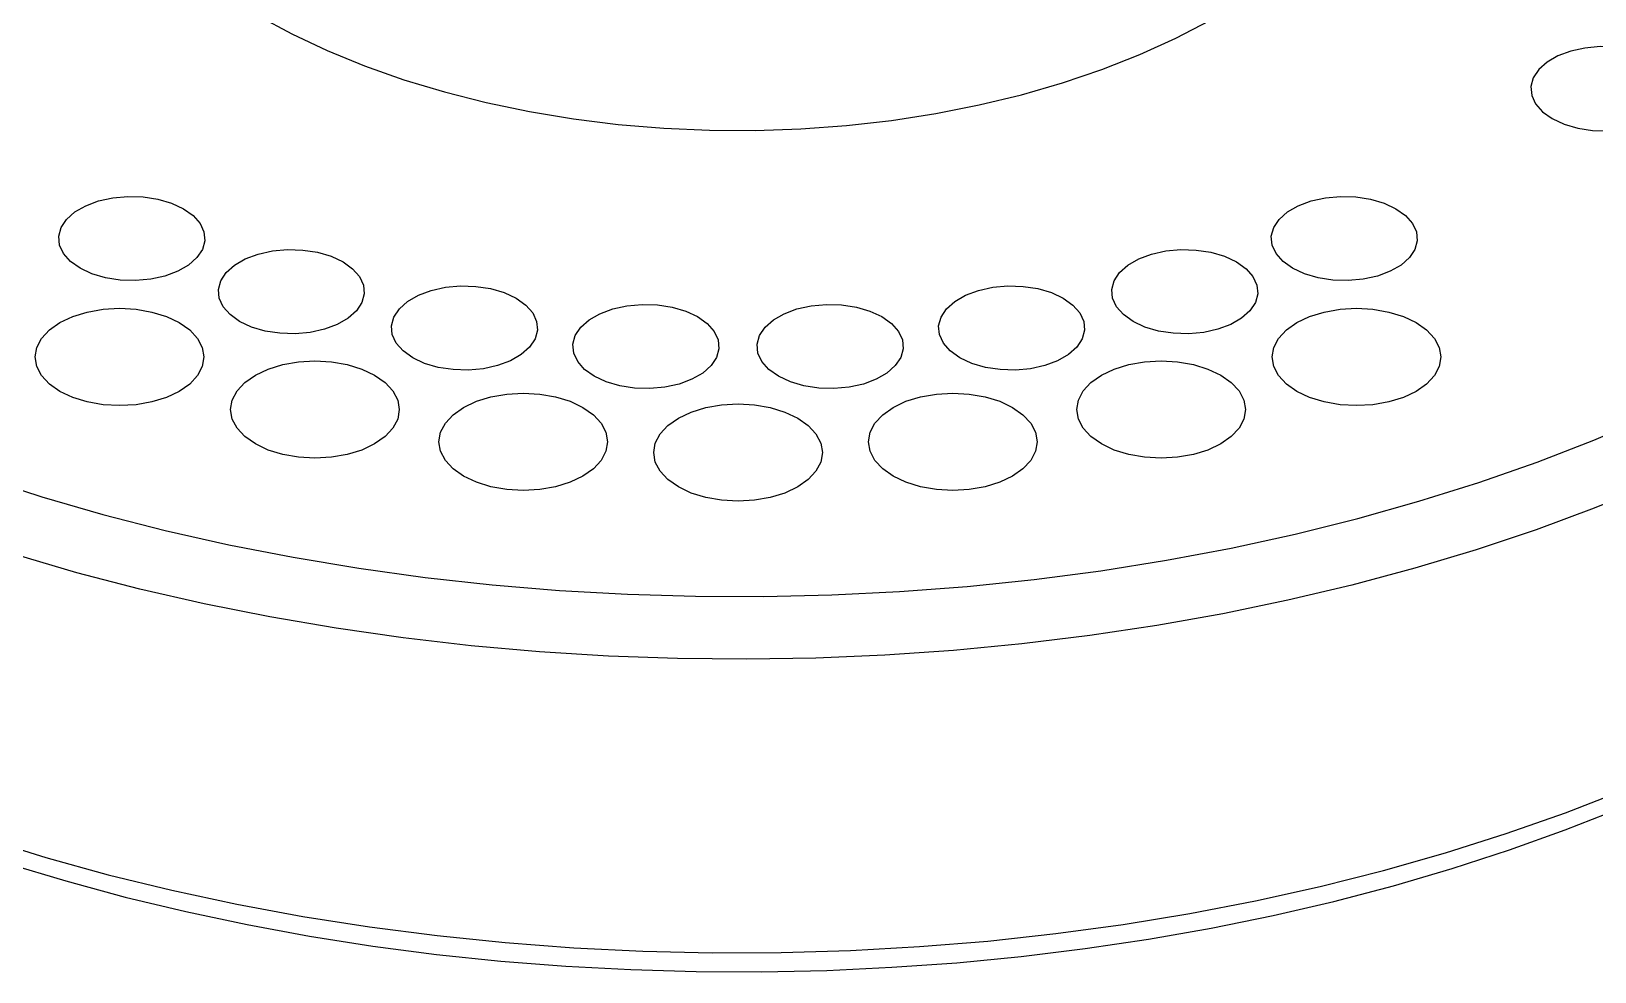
# Model space of a CAD drawing. Header units: millimetres. Extents: x 5 to 416, y 6 to 580.
# Drawn here: x 287.8 to 357.4, y 104.2 to 146.1 of the extents above; entities that cross this region are included whole.
import ezdxf

# ---------------------------------------------------------------- set-up
doc = ezdxf.new("R2010")
doc.units = ezdxf.units.MM
doc.linetypes.add('SLD-Solido', pattern=[0])
doc.layers.add('D', color=3, linetype='SLD-Solido', lineweight=25)

msp = doc.modelspace()

# ---------------------------------------------------------------- linework, layer by layer
at = {"layer": 'D', "flags": 128}
for points in [[(366.01463, 186.07234), (363.82262, 187.28101), (361.53693, 188.4304), (359.16237, 189.51809), (356.70391, 190.54178), (354.16674, 191.49933), (351.5562, 192.38872), (348.87777, 193.20809), (346.13708, 193.9557), (343.3399, 194.63), (340.49212, 195.22955), (337.5997, 195.7531), (334.66876, 196.19954), (331.70544, 196.56794), (328.71598, 196.85753), (325.70666, 197.06769), (322.68382, 197.19799), (319.65381, 197.24814), (316.623, 197.21805), (313.59777, 197.10777), (310.58448, 196.91754), (307.58946, 196.64776), (304.61902, 196.29899), (301.6794, 195.87197), (298.77678, 195.3676), (295.91727, 194.78694), (293.10689, 194.13121), (290.35153, 193.40178), (287.657, 192.6002), (285.02896, 191.72814), (282.47295, 190.78745), (279.99432, 189.78009), (277.59831, 188.7082), (275.28994, 187.57401), (273.07407, 186.37993), (270.95537, 185.12845), (268.93828, 183.82222), (267.02705, 182.46397), (265.2257, 181.05656), (263.53801, 179.60296), (261.96754, 178.10622), (260.51759, 176.56949), (259.1912, 174.996), (257.99117, 173.38907), (256.92003, 171.75205), (255.98001, 170.08842), (255.1731, 168.40164), (254.50101, 166.69529), (253.96513, 164.97295), (253.5666, 163.23823), (253.30626, 161.49479), (253.18465, 159.74629), (253.20203, 157.99641), (253.35835, 156.24883), (253.65331, 154.50723), (254.08626, 152.77526), (254.65631, 151.05658), (255.36225, 149.35479), (256.20261, 147.67347), (257.1756, 146.01616), (258.27919, 144.38635), (259.51106, 142.78746), (260.86861, 141.22285), (262.34898, 139.69582), (263.94908, 138.20957), (265.66552, 136.76724), (267.49471, 135.37185), (269.43279, 134.02634), (271.47569, 132.73354), (273.61911, 131.49617), (275.85855, 130.31683), (278.18929, 129.198), (280.60644, 128.14203), (283.1049, 127.15115), (285.67943, 126.22743), (288.32462, 125.37283), (291.03489, 124.58913), (293.80455, 123.87799), (296.62778, 123.24091), (299.49863, 122.67921), (302.41108, 122.19408), (305.35898, 121.78655), (308.33615, 121.45747), (311.33633, 121.20753), (314.3532, 121.03726), (317.38043, 120.94701), (320.41163, 120.93698), (323.44045, 121.00718), (326.46051, 121.15747), (329.46545, 121.38754), (332.44896, 121.6969), (335.40477, 122.08489), (338.32666, 122.55071), (341.20848, 123.09336), (344.04417, 123.71173), (346.82778, 124.40449), (349.55344, 125.17019), (352.21542, 126.00723), (354.80813, 126.91385), (357.32611, 127.88813), (359.76407, 128.92803), (362.11688, 130.03136), (364.37959, 131.1958), (366.54745, 132.4189), (368.61589, 133.69809), (370.58057, 135.03068), (372.43735, 136.41387), (374.18232, 137.84475), (375.81183, 139.32031), (377.32244, 140.83744), (378.71097, 142.39296), (379.97451, 143.9836), (381.1104, 145.606), (382.11624, 147.25676), (382.98993, 148.9324), (383.72963, 150.62941), (384.33378, 152.34421), (384.8011, 154.07319), (385.13063, 155.81273), (385.32165, 157.55916), (385.37378, 159.30881), (385.28691, 161.05799), (385.06121, 162.80305), (384.69716, 164.54029), (384.19552, 166.26607), (383.55736, 167.97675), (382.78401, 169.66875), (381.8771, 171.33851), (380.83853, 172.9825), (379.6705, 174.59728), (378.37545, 176.17944), (376.95611, 177.72567), (375.41547, 179.2327), (373.75677, 180.69738), (371.98349, 182.11661), (370.09935, 183.48742), (368.10834, 184.80692), (366.01463, 186.07234)], [(297.93792, 146.77249), (299.42705, 145.96904), (301.00674, 145.22545), (302.66979, 144.54513), (304.4086, 143.93117), (306.21524, 143.38638), (308.08147, 142.91323), (309.99877, 142.5139), (311.95839, 142.19021), (313.95141, 141.94362), (315.9687, 141.77527), (318.00109, 141.68592), (320.03929, 141.67598), (322.07399, 141.7455), (324.09593, 141.89416), (326.09587, 142.12128), (328.06469, 142.42583), (329.9934, 142.80641), (331.8732, 143.26128), (333.69553, 143.78838), (335.45205, 144.3853), (337.13476, 145.04931), (338.73598, 145.77739), (340.2484, 146.56621), (341.66513, 147.41218), (342.9797, 148.31142), (344.1861, 149.25985), (345.27884, 150.25313), (346.25293, 151.28673), (347.10393, 152.35594), (347.82795, 153.45587), (348.42168, 154.58151), (348.88243, 155.72772), (349.02504, 156.1773)], [(387.29852, 155.59583), (387.19123, 154.57183), (386.89602, 152.8031), (386.46267, 151.04388), (385.89205, 149.29776), (385.18534, 147.56831), (384.34398, 145.85906), (383.36968, 144.17351), (382.26444, 142.5151), (381.03052, 140.8872), (379.67043, 139.29316), (378.18697, 137.73623), (376.58314, 136.21959), (374.86224, 134.74633), (373.02778, 133.31947), (371.0835, 131.94192), (369.03338, 130.6165), (366.88161, 129.34591), (364.63257, 128.13275), (362.29088, 126.9795), (359.86131, 125.88851), (357.34882, 124.86201), (354.75854, 123.90211), (352.09578, 123.01075), (349.36597, 122.18977), (346.57468, 121.44083), (343.72762, 120.76547), (340.8306, 120.16507), (337.88955, 119.64086), (334.91047, 119.19391), (331.89944, 118.82512), (328.86263, 118.53525), (325.80622, 118.3249), (322.73648, 118.1945), (319.65966, 118.1443), (316.58205, 118.17442), (313.50995, 118.28479), (310.44962, 118.47519), (307.40733, 118.74523), (304.38928, 119.09435), (301.40164, 119.52184), (298.45051, 120.02683), (295.54192, 120.60829), (292.68182, 121.26504), (289.87605, 121.99571), (287.13034, 122.79884), (284.4503, 123.67276), (281.84141, 124.61571), (279.30898, 125.62575), (276.85821, 126.70082), (274.49408, 127.83872), (272.22145, 129.03714), (270.04494, 130.29361), (267.96901, 131.60557), (265.99789, 132.97035), (264.13562, 134.38515), (262.38599, 135.84709), (260.75257, 137.35317), (259.23872, 138.90033), (257.84752, 140.48539), (256.58181, 142.10513), (255.44418, 143.75623), (254.43695, 145.43532), (253.56218, 147.13897), (252.82166, 148.8637), (252.2169, 150.60598), (251.74914, 152.36226), (251.41932, 154.12895), (251.25528, 155.54714)], [(360.07311, 144.85414), (359.54509, 145.10098), (358.93971, 145.27904), (358.28343, 145.38056), (357.60492, 145.40109), (356.93385, 145.33973), (356.29955, 145.19917), (355.72973, 144.98554), (355.24929, 144.7082), (354.87925, 144.37925), (354.63576, 144.01307), (354.52947, 143.62567), (354.56503, 143.23398), (354.74088, 142.85511), (355.04934, 142.50563), (355.47692, 142.20081), (356.00494, 141.95397), (356.61032, 141.77591), (357.26661, 141.67439), (357.94511, 141.65386), (358.61618, 141.71522), (359.25049, 141.85578), (359.82031, 142.06941), (360.30074, 142.34675), (360.67079, 142.67571), (360.91428, 143.04188), (361.02056, 143.42928), (360.985, 143.82098), (360.80915, 144.19984), (360.5007, 144.54932), (360.07311, 144.85414)], [(271.1209, 116.59362), (273.34604, 115.36586), (275.66501, 114.19741), (278.07307, 113.09064), (280.5653, 112.04782), (283.13662, 111.07107), (285.78177, 110.16241), (288.49534, 109.32366), (291.27179, 108.55657), (294.10545, 107.86268), (296.99053, 107.24342), (299.92113, 106.70006), (302.89127, 106.23369), (305.89488, 105.84529), (308.92583, 105.53563), (311.97792, 105.30535), (315.04492, 105.15493), (318.12056, 105.08467), (321.19856, 105.09471), (324.27263, 105.18503), (327.33648, 105.35546), (330.38387, 105.60563), (333.40856, 105.93503), (336.40438, 106.34301), (339.36521, 106.82872), (342.28499, 107.39117), (345.15776, 108.02921), (347.97765, 108.74154), (350.73891, 109.5267), (353.43589, 110.38309), (356.06308, 111.30896), (358.61511, 112.30241), (361.08677, 113.36142), (363.47301, 114.48383), (365.76896, 115.66734), (367.96993, 116.90953), (370.07141, 118.20787), (372.06912, 119.5597), (373.95897, 120.96226), (375.73711, 122.41269), (377.3999, 123.90803), (378.94394, 125.4452), (380.36608, 127.02109), (381.66342, 128.63247), (382.83329, 130.27604), (383.87333, 131.94846), (384.78139, 133.64629), (385.55562, 135.36608), (386.19445, 137.1043), (386.69657, 138.85742), (387.06094, 140.62185), (387.28683, 142.39397), (387.30279, 142.58398)], [(271.53519, 115.67793), (272.64713, 115.05049), (274.81797, 113.90392), (277.06926, 112.8142), (279.39684, 111.78308), (281.79637, 110.81223), (284.26345, 109.90324), (286.79355, 109.05757), (289.38206, 108.2766), (292.0243, 107.56157), (294.71547, 106.91366), (297.45074, 106.33389), (300.22516, 105.82322), (303.03376, 105.38247), (305.87148, 105.01235), (308.73324, 104.71346), (311.61389, 104.4863), (314.50826, 104.33123), (317.41117, 104.24851), (320.3174, 104.23826), (323.22176, 104.30051), (326.11899, 104.43515), (329.00391, 104.64196), (331.87135, 104.92059), (334.71615, 105.2706), (337.53323, 105.6914), (340.31753, 106.18231), (343.06406, 106.74254), (345.76789, 107.37118), (348.42416, 108.06722), (351.0281, 108.82954), (353.57502, 109.65693), (356.06032, 110.54807), (358.47949, 111.50154), (360.82814, 112.51583), (363.10196, 113.58936), (365.29676, 114.7204), (367.40843, 115.90719), (369.43301, 117.1478), (371.3666, 118.44026), (373.2054, 119.7824), (374.9457, 121.17191), (376.58394, 122.60639), (378.11673, 124.08323), (379.54082, 125.59965), (380.85313, 127.15271), (382.05084, 128.73921), (383.13139, 130.35581), (384.09256, 131.99896), (384.93247, 133.66501), (385.64965, 135.35026), (386.24307, 137.05098), (386.71205, 138.76356), (387.05629, 140.48454), (387.27575, 142.21066), (387.29044, 142.47827)], [(294.61487, 138.19105), (295.04246, 137.88623), (295.35091, 137.53675), (295.52677, 137.15789), (295.56232, 136.7662), (295.45604, 136.3788), (295.21255, 136.01262), (294.8425, 135.68367), (294.36207, 135.40632), (293.79225, 135.1927), (293.15794, 135.05213), (292.48687, 134.99078), (291.80837, 135.0113), (291.15208, 135.11282), (290.5467, 135.29089), (290.01868, 135.53773), (289.5911, 135.84255), (289.28264, 136.19202), (289.10679, 136.57089), (289.07123, 136.96258), (289.17752, 137.34998), (289.42101, 137.71616), (289.79105, 138.04511), (290.27149, 138.32246), (290.84131, 138.53608), (291.47562, 138.67665), (292.14669, 138.738), (292.82519, 138.71748), (293.48147, 138.61596), (294.08686, 138.43789), (294.61487, 138.19105)], [(348.53106, 138.19105), (348.95864, 137.88623), (349.2671, 137.53675), (349.44295, 137.15789), (349.47851, 136.7662), (349.37222, 136.3788), (349.12873, 136.01262), (348.75869, 135.68367), (348.27825, 135.40632), (347.70843, 135.1927), (347.07413, 135.05213), (346.40306, 134.99078), (345.72455, 135.0113), (345.06827, 135.11282), (344.46289, 135.29089), (343.93487, 135.53773), (343.50728, 135.84255), (343.19883, 136.19202), (343.02298, 136.57089), (342.98742, 136.96258), (343.0937, 137.34998), (343.33719, 137.71616), (343.70724, 138.04511), (344.18767, 138.32246), (344.75749, 138.53608), (345.3918, 138.67665), (346.06287, 138.738), (346.74137, 138.71748), (347.39766, 138.61596), (348.00304, 138.43789), (348.53106, 138.19105)], [(301.70991, 135.8263), (302.13749, 135.52148), (302.44595, 135.172), (302.6218, 134.79313), (302.65736, 134.40144), (302.55107, 134.01404), (302.30758, 133.64786), (301.93754, 133.31891), (301.4571, 133.04156), (300.88728, 132.82794), (300.25297, 132.68738), (299.5819, 132.62602), (298.9034, 132.64655), (298.24712, 132.74807), (297.64174, 132.92613), (297.11371, 133.17297), (296.68613, 133.47779), (296.37768, 133.82727), (296.20183, 134.20613), (296.16627, 134.59783), (296.27255, 134.98523), (296.51604, 135.3514), (296.88609, 135.68036), (297.36652, 135.9577), (297.93634, 136.17133), (298.57065, 136.31189), (299.24172, 136.37325), (299.92022, 136.35272), (300.57651, 136.2512), (301.18189, 136.07314), (301.70991, 135.8263)], [(341.43602, 135.8263), (341.86361, 135.52148), (342.17207, 135.172), (342.34792, 134.79313), (342.38347, 134.40144), (342.27719, 134.01404), (342.0337, 133.64786), (341.66365, 133.31891), (341.18322, 133.04157), (340.6134, 132.82794), (339.97909, 132.68738), (339.30802, 132.62602), (338.62952, 132.64655), (337.97323, 132.74806), (337.36785, 132.92613), (336.83983, 133.17297), (336.41225, 133.47779), (336.10379, 133.82727), (335.92794, 134.20613), (335.89238, 134.59783), (335.99867, 134.98523), (336.24216, 135.3514), (336.6122, 135.68036), (337.09264, 135.9577), (337.66246, 136.17133), (338.29677, 136.31189), (338.96784, 136.37325), (339.64634, 136.35272), (340.30262, 136.2512), (340.90801, 136.07314), (341.43602, 135.8263)], [(309.40847, 134.20871), (309.83605, 133.90389), (310.14451, 133.55441), (310.32036, 133.17555), (310.35592, 132.78385), (310.24963, 132.39645), (310.00615, 132.03028), (309.6361, 131.70133), (309.15567, 131.42398), (308.58584, 131.21035), (307.95154, 131.06979), (307.28047, 131.00843), (306.60196, 131.02896), (305.94568, 131.13048), (305.3403, 131.30855), (304.81228, 131.55538), (304.3847, 131.8602), (304.07624, 132.20968), (303.90039, 132.58855), (303.86483, 132.98024), (303.97112, 133.36764), (304.2146, 133.73382), (304.58465, 134.06277), (305.06508, 134.34012), (305.63491, 134.55374), (306.26921, 134.6943), (306.94028, 134.75566), (307.61879, 134.73513), (308.27507, 134.63362), (308.88045, 134.45555), (309.40847, 134.20871)], [(333.73746, 134.20871), (334.16505, 133.90389), (334.4735, 133.55441), (334.64935, 133.17555), (334.68491, 132.78386), (334.57862, 132.39645), (334.33514, 132.03028), (333.96509, 131.70133), (333.48466, 131.42398), (332.91484, 131.21035), (332.28053, 131.06979), (331.60946, 131.00843), (330.93095, 131.02896), (330.27467, 131.13048), (329.66929, 131.30855), (329.14127, 131.55538), (328.71369, 131.8602), (328.40523, 132.20968), (328.22938, 132.58855), (328.19382, 132.98024), (328.30011, 133.36764), (328.54359, 133.73382), (328.91364, 134.06277), (329.39407, 134.34012), (329.9639, 134.55374), (330.59821, 134.6943), (331.26928, 134.75566), (331.94778, 134.73513), (332.60406, 134.63362), (333.20944, 134.45555), (333.73746, 134.20871)], [(294.42652, 133.1238), (294.89288, 132.79574), (295.23942, 132.42148), (295.45282, 132.01537), (295.52487, 131.59303), (295.45282, 131.17069), (295.23942, 130.76459), (294.89288, 130.39032), (294.42652, 130.06226), (293.85826, 129.79304), (293.20993, 129.59299), (292.50646, 129.4698), (291.77487, 129.4282), (291.04328, 129.4698), (290.33981, 129.59299), (289.69148, 129.79304), (289.12322, 130.06226), (288.65686, 130.39032), (288.31032, 130.76459), (288.09693, 131.17069), (288.02487, 131.59303), (288.09693, 132.01537), (288.31032, 132.42148), (288.65686, 132.79574), (289.12322, 133.1238), (289.69148, 133.39302), (290.33981, 133.59307), (291.04328, 133.71626), (291.77487, 133.75786), (292.50646, 133.71626), (293.20993, 133.59307), (293.85826, 133.39302), (294.42652, 133.1238)], [(317.47665, 133.38744), (317.90423, 133.08262), (318.21269, 132.73314), (318.38854, 132.35428), (318.4241, 131.96258), (318.31781, 131.57518), (318.07432, 131.20901), (317.70427, 130.88005), (317.22384, 130.60271), (316.65402, 130.38908), (316.01971, 130.24852), (315.34864, 130.18716), (314.67014, 130.20769), (314.01386, 130.30921), (313.40847, 130.48727), (312.88045, 130.73411), (312.45287, 131.03893), (312.14441, 131.38841), (311.96856, 131.76728), (311.933, 132.15897), (312.03929, 132.54637), (312.28278, 132.91255), (312.65283, 133.2415), (313.13326, 133.51884), (313.70308, 133.73247), (314.33739, 133.87303), (315.00846, 133.93439), (315.68696, 133.91386), (316.34325, 133.81235), (316.94863, 133.63428), (317.47665, 133.38744)], [(325.66929, 133.38744), (326.09687, 133.08262), (326.40533, 132.73314), (326.58118, 132.35428), (326.61674, 131.96258), (326.51045, 131.57518), (326.26696, 131.20901), (325.89692, 130.88005), (325.41648, 130.60271), (324.84666, 130.38908), (324.21235, 130.24852), (323.54128, 130.18716), (322.86278, 130.20769), (322.20649, 130.30921), (321.60111, 130.48728), (321.07309, 130.73411), (320.64551, 131.03893), (320.33706, 131.38841), (320.1612, 131.76728), (320.12564, 132.15897), (320.23193, 132.54637), (320.47542, 132.91255), (320.84547, 133.2415), (321.3259, 133.51885), (321.89572, 133.73247), (322.53003, 133.87303), (323.2011, 133.93439), (323.8796, 133.91386), (324.53589, 133.81234), (325.14127, 133.63428), (325.66929, 133.38744)], [(349.42652, 133.1238), (349.89288, 132.79574), (350.23942, 132.42148), (350.45282, 132.01537), (350.52487, 131.59303), (350.45281, 131.17069), (350.23942, 130.76459), (349.89288, 130.39032), (349.42652, 130.06226), (348.85826, 129.79304), (348.20993, 129.59299), (347.50646, 129.4698), (346.77487, 129.4282), (346.04328, 129.4698), (345.33981, 129.59299), (344.69148, 129.79304), (344.12322, 130.06226), (343.65686, 130.39032), (343.31032, 130.76459), (343.09693, 131.17069), (343.02487, 131.59303), (343.09693, 132.01537), (343.31032, 132.42148), (343.65686, 132.79574), (344.12322, 133.1238), (344.69148, 133.39302), (345.33981, 133.59307), (346.04328, 133.71626), (346.77487, 133.75786), (347.50646, 133.71626), (348.20993, 133.59307), (348.85826, 133.39302), (349.42652, 133.1238)], [(303.11541, 130.7848), (303.58177, 130.45675), (303.92831, 130.08248), (304.14171, 129.67637), (304.21376, 129.25404), (304.14171, 128.8317), (303.92831, 128.42559), (303.58177, 128.05132), (303.11541, 127.72327), (302.54715, 127.45405), (301.89882, 127.25399), (301.19535, 127.1308), (300.46376, 127.08921), (299.73217, 127.1308), (299.0287, 127.25399), (298.38037, 127.45405), (297.81211, 127.72327), (297.34575, 128.05132), (296.99921, 128.42559), (296.78582, 128.8317), (296.71376, 129.25404), (296.78582, 129.67637), (296.99921, 130.08248), (297.34575, 130.45675), (297.81211, 130.7848), (298.38037, 131.05402), (299.0287, 131.25408), (299.73217, 131.37727), (300.46376, 131.41886), (301.19535, 131.37727), (301.89883, 131.25408), (302.54715, 131.05403), (303.11541, 130.7848)], [(340.73763, 130.7848), (341.20399, 130.45675), (341.55053, 130.08248), (341.76392, 129.67637), (341.83598, 129.25404), (341.76392, 128.8317), (341.55053, 128.42559), (341.20399, 128.05132), (340.73763, 127.72327), (340.16937, 127.45405), (339.52104, 127.25399), (338.81757, 127.1308), (338.08598, 127.08921), (337.35439, 127.1308), (336.65092, 127.25399), (336.00259, 127.45405), (335.43433, 127.72327), (334.96797, 128.05132), (334.62143, 128.42559), (334.40804, 128.8317), (334.33598, 129.25404), (334.40803, 129.67637), (334.62143, 130.08248), (334.96797, 130.45675), (335.43433, 130.7848), (336.00259, 131.05403), (336.65092, 131.25408), (337.35439, 131.37727), (338.08598, 131.41886), (338.81757, 131.37727), (339.52104, 131.25408), (340.16937, 131.05402), (340.73763, 130.7848)], [(312.37587, 129.35236), (312.84223, 129.02431), (313.18877, 128.65004), (313.40217, 128.24393), (313.47422, 127.82159), (313.40217, 127.39925), (313.18877, 126.99315), (312.84223, 126.61888), (312.37587, 126.29083), (311.80761, 126.0216), (311.15928, 125.82155), (310.45581, 125.69836), (309.72422, 125.65676), (308.99263, 125.69836), (308.28916, 125.82155), (307.64083, 126.0216), (307.07257, 126.29083), (306.60621, 126.61888), (306.25967, 126.99315), (306.04627, 127.39926), (305.97422, 127.82159), (306.04628, 128.24393), (306.25967, 128.65004), (306.60621, 129.02431), (307.07257, 129.35236), (307.64083, 129.62158), (308.28916, 129.82163), (308.99263, 129.94482), (309.72422, 129.98642), (310.45581, 129.94483), (311.15928, 129.82163), (311.80761, 129.62158), (312.37587, 129.35236)], [(321.92652, 128.86999), (322.39288, 128.54194), (322.73942, 128.16767), (322.95282, 127.76156), (323.02487, 127.33923), (322.95282, 126.91689), (322.73942, 126.51078), (322.39288, 126.13651), (321.92652, 125.80846), (321.35826, 125.53924), (320.70993, 125.33919), (320.00646, 125.21599), (319.27487, 125.1744), (318.54328, 125.21599), (317.83981, 125.33919), (317.19148, 125.53924), (316.62322, 125.80846), (316.15686, 126.13651), (315.81032, 126.51078), (315.59693, 126.91689), (315.52487, 127.33923), (315.59693, 127.76156), (315.81032, 128.16767), (316.15686, 128.54194), (316.62322, 128.86999), (317.19148, 129.13922), (317.83981, 129.33927), (318.54328, 129.46246), (319.27487, 129.50406), (320.00646, 129.46246), (320.70993, 129.33927), (321.35826, 129.13922), (321.92652, 128.86999)], [(331.47717, 129.35236), (331.94353, 129.02431), (332.29007, 128.65004), (332.50347, 128.24393), (332.57552, 127.82159), (332.50347, 127.39926), (332.29007, 126.99315), (331.94353, 126.61888), (331.47717, 126.29083), (330.90891, 126.0216), (330.26058, 125.82155), (329.55711, 125.69836), (328.82552, 125.65676), (328.09393, 125.69836), (327.39046, 125.82155), (326.74213, 126.0216), (326.17387, 126.29083), (325.70751, 126.61888), (325.36097, 126.99315), (325.14758, 127.39925), (325.07552, 127.82159), (325.14758, 128.24393), (325.36097, 128.65004), (325.70751, 129.02431), (326.17387, 129.35236), (326.74213, 129.62158), (327.39046, 129.82163), (328.09393, 129.94483), (328.82552, 129.98642), (329.55711, 129.94482), (330.26058, 129.82163), (330.90891, 129.62158), (331.47717, 129.35236)]]:
    msp.add_lwpolyline(points, dxfattribs=at)

doc.saveas('drawing.dxf')
